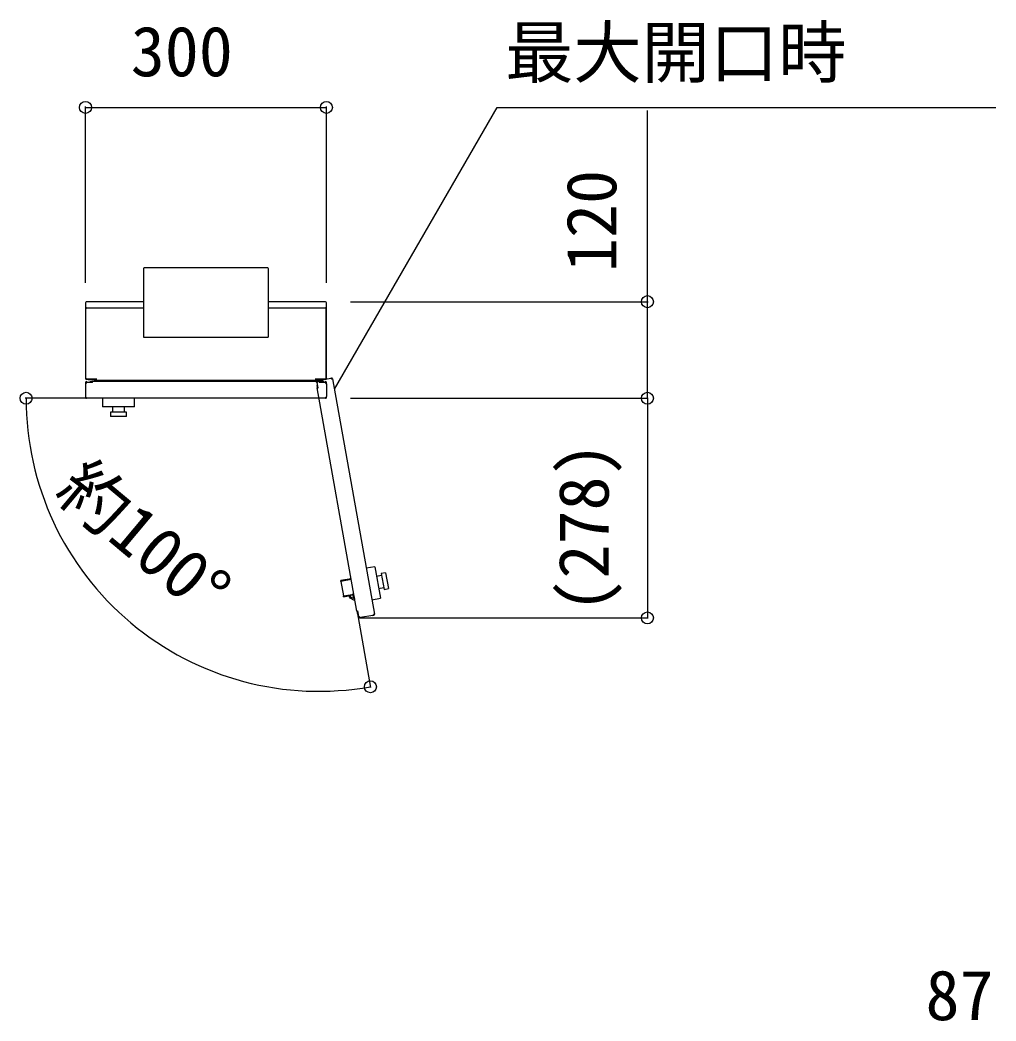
# Model space of a CAD drawing. Units: millimetres, scale not verified. Extents: x -4375 to 4375, y -6498 to 6471.
# Drawn here: x -2057 to -841, y 1322 to 2568 of the extents above; entities that cross this region are included whole.
import ezdxf
from ezdxf.enums import TextEntityAlignment as Align

# ---------------------------------------------------------------- set-up
doc = ezdxf.new("R2010")
doc.units = ezdxf.units.MM
doc.header["$LTSCALE"] = 30
doc.layers.add('0-2_YKK_A1', color=4, linetype='Continuous')
doc.layers.add('0-3_YKK_D', color=6, linetype='Continuous')
doc.styles.add('ＭＳ ゴシック', font='')
doc.styles.get('ＭＳ ゴシック').set_extended_font_data('MS Gothic')

msp = doc.modelspace()

# ---------------------------------------------------------------- linework, layer by layer
at = {"layer": '0-2_YKK_A1'}
for p, q in [((-1902.93, 2258.6), (-1902.93, 2174.23)), ((-1748.05, 2259.6), (-1901.93, 2259.6)), ((-1747.05, 2174.23), (-1747.05, 2258.6)), ((-1975.01, 2216.28), (-1975.01, 2121.96)), ((-1974.85, 2207.95), (-1974.91, 2204.63)), ((-1974.85, 2207.95), (-1974.85, 2207.93)), ((-1974.52, 2209.53), (-1974.57, 2209.48)), ((-1902.93, 2217.28), (-1974.01, 2217.28)), ((-1973.77, 2209.87), (-1902.93, 2209.87)), ((-1675.97, 2217.28), (-1747.05, 2217.28)), ((-1747.05, 2209.87), (-1676.21, 2209.87)), ((-1675.41, 2209.48), (-1675.46, 2209.53)), ((-1675.07, 2204.63), (-1675.12, 2207.95)), ((-1675.12, 2207.93), (-1675.12, 2207.95)), ((-1674.97, 2121.96), (-1674.97, 2216.28)), ((-1974.91, 2204.63), (-1974.91, 2204.61)), ((-1974.91, 2204.61), (-1974.91, 2122.71)), ((-1675.07, 2204.63), (-1675.07, 2204.61)), ((-1675.07, 2122.71), (-1675.07, 2204.61)), ((-1901.93, 2173.23), (-1748.05, 2173.23)), ((-1974.01, 2120.96), (-1972.04, 2120.96)), ((-1973.93, 2121.71), (-1970.65, 2121.64)), ((-1973.93, 2121.71), (-1973.91, 2121.71)), ((-1970.65, 2121.64), (-1970.63, 2121.64)), ((-1970.63, 2121.64), (-1961.99, 2121.64)), ((-1969.67, 2120.75), (-1961.99, 2120.75)), ((-1962.39, 2120.23), (-1961.9, 2120.23)), ((-1962.39, 2118.17), (-1962.39, 2120.23)), ((-1961.99, 2120.64), (-1961.99, 2121.66)), ((-1961.99, 2120.64), (-1961.99, 2120.64)), ((-1961.87, 2120.17), (-1961.87, 2118.17)), ((-1960.99, 2119.64), (-1688.99, 2119.64)), ((-1824.99, 2118.17), (-1824.99, 2119.64)), ((-1688.11, 2118.17), (-1688.11, 2120.17)), ((-1687.99, 2121.66), (-1687.99, 2120.64)), ((-1687.99, 2121.64), (-1679.35, 2121.64)), ((-1687.99, 2120.75), (-1680.31, 2120.75)), ((-1687.99, 2120.64), (-1687.99, 2120.64)), ((-1686.92, 2119.06), (-1684.95, 2119.41)), ((-1684.95, 2119.41), (-1669.49, 2122.16)), ((-1679.35, 2121.64), (-1679.33, 2121.64)), ((-1679.33, 2121.64), (-1676.05, 2121.71)), ((-1677.94, 2120.96), (-1675.97, 2120.96)), ((-1677.87, 2120.88), (-1677.7, 2120.96)), ((-1676.07, 2121.71), (-1676.05, 2121.71)), ((-1669.49, 2122.16), (-1668.51, 2122.34)), ((-1668.39, 2121.55), (-1668.37, 2121.55)), ((-1668.33, 2121.35), (-1668.32, 2121.26)), ((-1667.23, 2121.45), (-1615.03, 1828.26)), ((-1974.99, 2117.07), (-1974.99, 2115.07)), ((-1974.99, 2115.07), (-1974.99, 2099.37)), ((-1974.19, 2117.07), (-1974.19, 2116.67)), ((-1973.69, 2116.94), (-1973.69, 2117.07)), ((-1966.19, 2117.07), (-1972.99, 2117.07)), ((-1969.19, 2117.37), (-1969.19, 2118.17)), ((-1969.19, 2118.17), (-1967.19, 2118.17)), ((-1967.19, 2117.37), (-1969.19, 2117.37)), ((-1969.19, 2117.37), (-1969.19, 2117.07)), ((-1966.19, 2118.17), (-1967.19, 2118.17)), ((-1966.19, 2117.37), (-1967.19, 2117.37)), ((-1683.79, 2118.17), (-1966.19, 2118.17)), ((-1966.19, 2117.07), (-1966.19, 2118.17)), ((-1686.19, 2118.92), (-1688.11, 2118.92)), ((-1686.99, 2113.16), (-1686.2, 2113.3)), ((-1686.99, 2113.16), (-1686.64, 2111.19)), ((-1686.98, 2118.07), (-1686.5, 2118.07)), ((-1686.78, 2118.27), (-1686.39, 2118.34)), ((-1686.57, 2117.8), (-1686.69, 2117.78)), ((-1686.64, 2111.19), (-1686.46, 2110.2)), ((-1685.38, 2110.4), (-1686.57, 2117.09)), ((-1636.95, 1832.18), (-1686.46, 2110.2)), ((-1685.9, 2113.35), (-1686.2, 2113.3)), ((-1686.2, 2113.3), (-1685.85, 2111.33)), ((-1686.19, 2118.92), (-1686.19, 2118.17)), ((-1685.85, 2111.33), (-1685.67, 2110.34)), ((-1683.79, 2118.17), (-1683.79, 2117.07)), ((-1683.79, 2118.17), (-1682.79, 2118.17)), ((-1683.79, 2117.37), (-1682.79, 2117.37)), ((-1676.99, 2117.07), (-1683.79, 2117.07)), ((-1682.79, 2118.17), (-1680.79, 2118.17)), ((-1680.79, 2117.07), (-1680.79, 2117.37)), ((-1676.29, 2117.07), (-1676.29, 2116.94)), ((-1675.79, 2116.67), (-1675.79, 2117.07)), ((-1674.99, 2115.07), (-1674.99, 2117.07)), ((-1674.99, 2115.07), (-1674.99, 2099.37)), ((-1974.99, 2099.37), (-1974.99, 2098.37)), ((-1974.19, 2098.39), (-1974.19, 2098.37)), ((-1973.99, 2098.37), (-1973.89, 2098.37)), ((-1973.89, 2097.27), (-1973.89, 2098.37)), ((-1953.99, 2097.27), (-1953.8, 2086.57)), ((-1914.18, 2086.57), (-1913.99, 2097.27)), ((-1675.99, 2098.37), (-1676.09, 2098.37)), ((-1675.79, 2098.37), (-1675.79, 2098.39)), ((-1674.99, 2098.37), (-1674.99, 2099.37)), ((-1933.99, 2086.57), (-1953.8, 2086.57)), ((-1941.49, 2086.57), (-1941.49, 2080.07)), ((-1914.18, 2086.57), (-1933.99, 2086.57)), ((-1926.49, 2080.07), (-1926.49, 2086.57)), ((-1943.99, 2080.07), (-1943.99, 2074.57)), ((-1933.99, 2080.07), (-1943.99, 2080.07)), ((-1933.99, 2074.57), (-1943.99, 2074.57)), ((-1923.99, 2080.07), (-1933.99, 2080.07)), ((-1923.99, 2074.57), (-1933.99, 2074.57)), ((-1923.99, 2074.57), (-1923.99, 2080.07)), ((-1614.7, 1887.45), (-1625.26, 1885.76)), ((-1614.7, 1887.45), (-1607.75, 1848.43)), ((-1644.14, 1872.56), (-1657.02, 1870.15)), ((-1606.14, 1876.46), (-1612.54, 1875.32)), ((-1601.16, 1879.89), (-1606.58, 1878.93)), ((-1606.58, 1878.93), (-1603.07, 1859.24)), ((-1601.16, 1879.89), (-1597.66, 1860.2)), ((-1656.83, 1869.09), (-1653.63, 1851.12)), ((-1609.91, 1860.56), (-1603.51, 1861.7)), ((-1603.07, 1859.24), (-1597.66, 1860.2)), ((-1653.44, 1850.06), (-1644.94, 1851.5)), ((-1645.79, 1850.28), (-1646.66, 1849.04)), ((-1646.66, 1849.04), (-1639.33, 1845.52)), ((-1644.64, 1851.93), (-1645.79, 1850.28)), ((-1645.79, 1850.28), (-1639.65, 1847.33)), ((-1642.55, 1852.28), (-1644.64, 1851.93)), ((-1642.78, 1853.18), (-1642.29, 1853.27)), ((-1642.25, 1853.08), (-1640.72, 1853.35)), ((-1640.59, 1852.61), (-1642.05, 1852.37)), ((-1639.93, 1848.87), (-1640.72, 1849.48)), ((-1618.25, 1846.37), (-1607.75, 1848.43)), ((-1636.95, 1832.18), (-1636.78, 1831.19)), ((-1636.78, 1831.19), (-1636.43, 1829.22)), ((-1636.43, 1829.22), (-1635.64, 1829.36)), ((-1636.16, 1832.32), (-1635.99, 1831.33)), ((-1634.68, 1825.67), (-1635.87, 1832.37)), ((-1634.55, 1824.99), (-1634.43, 1825.01)), ((-1634.47, 1824.49), (-1634.07, 1824.56)), ((-1634.33, 1823.71), (-1632.36, 1824.06)), ((-1616.9, 1826.81), (-1632.36, 1824.06)), ((-1616.9, 1826.81), (-1615.92, 1826.98)), ((-1616.11, 1828.07), (-1616.09, 1827.97)), ((-1616.08, 1827.77), (-1616.06, 1827.77))]:
    msp.add_line(p, q, dxfattribs=at)
for points in [[(-1974.57, 2209.48), (-1974.72, 2209.24), (-1974.8, 2209.01), (-1974.82, 2208.87), (-1974.83, 2208.78), (-1974.84, 2208.68), (-1974.84, 2208.54), (-1974.84, 2208.38)], [(-1974.22, 2209.76), (-1974.33, 2209.7), (-1974.43, 2209.62), (-1974.52, 2209.53)], [(-1675.46, 2209.53), (-1675.64, 2209.69), (-1675.86, 2209.79)], [(-1675.12, 2207.95), (-1675.13, 2208.21), (-1675.14, 2208.44), (-1675.14, 2208.62), (-1675.15, 2208.77), (-1675.16, 2208.9), (-1675.22, 2209.15), (-1675.41, 2209.48)], [(-1972.28, 2120.96), (-1972.11, 2120.88), (-1972.01, 2120.84)], [(-1962.67, 2120.96), (-1962.53, 2120.97), (-1962.39, 2121), (-1962.26, 2121.05)], [(-1961.99, 2121.66), (-1961.89, 2121.67), (-1961.67, 2121.68), (-1961.35, 2121.69), (-1960.99, 2121.7)], [(-1688.99, 2121.7), (-1688.63, 2121.69), (-1688.31, 2121.68), (-1688.09, 2121.67), (-1687.99, 2121.66)], [(-1687.72, 2121.05), (-1687.59, 2121), (-1687.45, 2120.97), (-1687.31, 2120.96)], [(-1677.96, 2120.84), (-1677.91, 2120.85), (-1677.87, 2120.88)], [(-1668.32, 2121.26), (-1668.11, 2121.29), (-1667.9, 2121.33), (-1667.71, 2121.36), (-1667.55, 2121.39), (-1667.42, 2121.42), (-1667.32, 2121.43), (-1667.25, 2121.44), (-1667.23, 2121.45)], [(-1686.46, 2110.2), (-1686.44, 2110.21), (-1686.38, 2110.22), (-1686.28, 2110.24), (-1686.14, 2110.26), (-1685.98, 2110.29), (-1685.79, 2110.32), (-1685.59, 2110.36), (-1685.38, 2110.4)], [(-1680.79, 2118.17), (-1680.79, 2117.37), (-1682.79, 2117.37)], [(-1676.09, 2098.37), (-1676.09, 2097.27), (-1973.89, 2097.27)], [(-1643.95, 1871.46), (-1656.83, 1869.09), (-1657.02, 1870.15)], [(-1653.44, 1850.06), (-1653.63, 1851.12), (-1642.74, 1853)], [(-1642.78, 1853.18), (-1642.74, 1852.97), (-1642.58, 1852.37), (-1642.22, 1851.47), (-1641.6, 1850.44), (-1640.72, 1849.48)], [(-1642.29, 1853.27), (-1642.26, 1853.11), (-1642.15, 1852.69), (-1641.92, 1852.01), (-1641.5, 1851.2), (-1640.88, 1850.35), (-1640.08, 1849.6)], [(-1635.87, 1832.37), (-1636.08, 1832.33), (-1636.28, 1832.3), (-1636.47, 1832.26), (-1636.64, 1832.23), (-1636.77, 1832.21), (-1636.87, 1832.19), (-1636.93, 1832.18), (-1636.95, 1832.18)], [(-1635.99, 1831.33), (-1635.64, 1829.36), (-1635.34, 1829.42)], [(-1615.03, 1828.26), (-1615.05, 1828.26), (-1615.11, 1828.25), (-1615.21, 1828.23), (-1615.34, 1828.2), (-1615.51, 1828.17), (-1615.69, 1828.14), (-1615.9, 1828.1), (-1616.11, 1828.07)]]:
    msp.add_lwpolyline(points, dxfattribs=at)
for centre, radius, start, end in [((-1901.93, 2258.6), 1, 90, 180), ((-1748.05, 2258.6), 1, 0, 90), ((-1974.01, 2216.28), 1, 90, 180), ((-1973.82, 2208.81), 0.999, 138.62708, 180.01952), ((-1973.77, 2208.87), 0.999, 89.97675, 138.6242), ((-1676.21, 2208.87), 0.999, 41.37618, 90.02287), ((-1675.97, 2216.28), 1, 0, 90), ((-1676.16, 2208.81), 0.999, 359.98048, 41.37292), ((-1901.93, 2174.23), 1, 180, 270), ((-1748.05, 2174.23), 1, 270, 0), ((-1974.01, 2121.96), 1, 180, 270), ((-1973.91, 2122.71), 1, 180, 268.8244), ((-1971.67, 2121.77), 1, 243.43684, 270.0091), ((-1962.39, 2116.37), 3, 90, 143.1301), ((-1960.99, 2120.64), 1, 180, 270), ((-1688.99, 2120.64), 1, 270, 0), ((-1684.6, 2117.44), 2, 100.09674, 190.09674), ((-1678.31, 2121.77), 1, 269.9909, 296.56316), ((-1676.07, 2122.71), 1, 271.1756, 0), ((-1675.97, 2121.96), 1, 270, 0), ((-1669.32, 2121.18), 1, 10.09674, 100.09674), ((-1668.32, 2121.26), 1.1, 10.09674, 100.09674), ((-1668.32, 2121.26), 0.3, 10.09674, 100.09674), ((-1973.94, 2117.07), 1.05, 0, 180), ((-1972.99, 2115.07), 2, 90, 180), ((-1973.94, 2117.07), 0.25, 0, 180), ((-1686.74, 2118.03), 1.05, 100.09674, 280.09674), ((-1686.74, 2118.03), 0.25, 100.09674, 280.09674), ((-1681.79, 2114.07), 5, 90, 124.91521), ((-1681.79, 2114.07), 5, 53.1301, 90), ((-1680.59, 2115.67), 3, 27.81814, 53.1301), ((-1676.04, 2117.07), 1.05, 0, 180), ((-1676.99, 2115.07), 2, 0, 90), ((-1676.04, 2117.07), 0.25, 0, 180), ((-1973.99, 2099.37), 1, 180, 270), ((-1973.89, 2098.37), 1.1, 180, 270), ((-1973.89, 2098.37), 0.3, 180, 270), ((-1676.09, 2098.37), 0.3, 270, 0), ((-1676.09, 2098.37), 1.1, 270, 0), ((-1675.99, 2099.37), 1, 270, 0), ((-1634.51, 1824.74), 1.05, 100.09674, 280.09674), ((-1634.51, 1824.74), 0.25, 100.09674, 280.09674), ((-1632.71, 1826.03), 2, 190.09674, 280.09674), ((-1617.08, 1827.79), 1, 280.09674, 10.09674), ((-1616.11, 1828.07), 0.3, 280.09674, 10.09674), ((-1616.11, 1828.07), 1.1, 280.09674, 10.09674)]:
    msp.add_arc(centre, radius, start, end, dxfattribs=at)
for centre, major_axis, ratio, start_param, end_param in [((-1974.82, 2205.81), (0, 3), 0.017455, 0.5425509, 0.7877608), ((-1675.16, 2205.81), (0, 3), 0.017455, 5.4954245, 6.2633694), ((-1969.67, 2120.77), (2, 0), 0.008727, 3.1590459, 4.712389), ((-1962.66, 2121.97), (0.391, 0.932), 0.987628, 3.952056, 4.3196709), ((-1687.32, 2121.97), (-0.391, 0.932), 0.987628, 1.9635144, 2.3311293), ((-1680.31, 2120.77), (2, 0), 0.008727, 4.712389, 6.265732)]:
    msp.add_ellipse(centre, major_axis=major_axis, ratio=ratio, start_param=start_param, end_param=end_param, dxfattribs=at)
at = {"layer": '0-3_YKK_D'}
for p, q in [((-1975.01, 2241.14), (-1975.01, 2460.6)), ((-1975.01, 2459.6), (-1674.97, 2459.6)), ((-1674.97, 2241.14), (-1674.97, 2460.6)), ((-1644.99, 2217.58), (-1274.07, 2217.58)), ((-1974.89, 2097.27), (-2050.1, 2097.27)), ((-1644.99, 2097.27), (-1274.07, 2097.27)), ((-1643.99, 2097.27), (-1274.07, 2097.27)), ((-1275.07, 2097.27), (-1275.07, 1823.71)), ((-1636.78, 1831.19), (-1620, 1736.99)), ((-1633.33, 1823.71), (-1274.07, 1823.71))]:
    msp.add_line(p, q, dxfattribs=at)
for points in [[(-1664.98, 2108.77), (-1462.42, 2459.6), (-1453.98, 2459.6), (-840.85, 2459.6)], [(-1275.07, 2097.27), (-1275.07, 2217.58), (-1275.07, 2455.65)]]:
    msp.add_lwpolyline(points, dxfattribs=at)
for centre in [(-1975.01, 2459.6), (-1674.97, 2459.6), (-1275.07, 2217.58), (-2049.1, 2097.27), (-1275.07, 2097.27), (-1275.07, 2097.27), (-1275.07, 1823.71), (-1620.18, 1737.98)]:
    msp.add_circle(centre, 7.5, dxfattribs=at)
msp.add_arc((-1684.16, 2097.27), 364.94, 180, 280.09674, dxfattribs=at)

# ---------------------------------------------------------------- texts
at = {"layer": '0-3_YKK_D', "style": 'ＭＳ ゴシック'}
for s, p in [('最大開口時', (-1452.27, 2478.21)), ('300', (-1918.68, 2479.6)), ('87', (-928.64, 1304.03))]:
    msp.add_text(s, height=62.32, dxfattribs=at).set_placement(p, align=Align.BOTTOM_LEFT)
for s, rotation, p in [('120', 90, (-1295.07, 2254.54)), ('約100°', 320.048, (-2027.3, 1962.9)), ('(278)', 90, (-1304.73, 1830.33))]:
    msp.add_text(s, height=62.32, rotation=rotation, dxfattribs=at).set_placement(p, align=Align.BOTTOM_LEFT)

doc.saveas('drawing.dxf')
